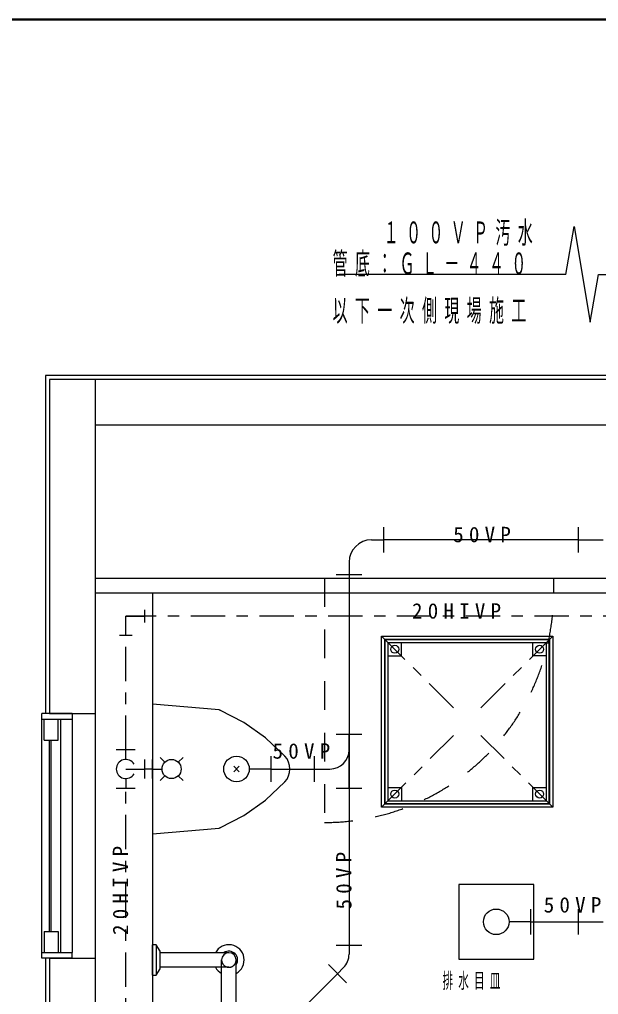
# Model space of a CAD drawing. Units: millimetres, scale not verified. Extents: x -13498 to 309, y -53460 to 8010.
# Drawn here: x -8837 to -7321, y -48002 to -45450 of the extents above; entities that cross this region are included whole.
import ezdxf

# ---------------------------------------------------------------- set-up
doc = ezdxf.new("R2010")
doc.units = ezdxf.units.MM
doc.header["$LTSCALE"] = 30
doc.linetypes.add('USER1', pattern=[4.5, 2.5, -2])
doc.linetypes.add('USER2', pattern=[6, 3, -1, 1, -1])
doc.layers.add('layer1', color=4, linetype='Continuous', lineweight=25)
doc.styles.add('ＭＳ ゴシック', font='')
doc.styles.get('ＭＳ ゴシック').set_extended_font_data('MS Gothic')

msp = doc.modelspace()

# ---------------------------------------------------------------- linework, layer by layer
at = {"layer": 'layer1', "color": 7, "lineweight": 50}
msp.add_line((0, -45450), (-11550, -45450), dxfattribs=at)
at = {"layer": 'layer1'}
for p, q in [((-7405.88, -46117.17), (-7384.63, -45992.17)), ((-7384.63, -45992.17), (-7342.13, -46242.17)), ((-7405.88, -46117.17), (-7999.84, -46117.17)), ((-7342.13, -46242.17), (-7320.88, -46117.17)), ((-7320.88, -46117.17), (-7195.88, -46117.17)), ((-8768.39, -46382.17), (-8768.39, -47267.17)), ((-7063.39, -46382.17), (-8768.39, -46382.17)), ((-8758.39, -46392.17), (-8758.39, -47267.17)), ((-7063.39, -46392.17), (-8758.39, -46392.17)), ((-8638.39, -46392.17), (-8638.39, -48782.17)), ((-6288.39, -46512.17), (-8638.39, -46512.17)), ((-8638.39, -46912.17), (-7288.39, -46912.17)), ((-7288.39, -46952.17), (-8638.39, -46952.17)), ((-8488.39, -46952.17), (-8488.39, -48662.17)), ((-7888.39, -47064.17), (-7440.39, -47064.17)), ((-7888.39, -47512.17), (-7888.39, -47064.17)), ((-7440.39, -47064.17), (-7440.39, -47512.17)), ((-7880.39, -47504.17), (-7880.39, -47072.17)), ((-7880.39, -47072.17), (-7448.39, -47072.17)), ((-7879.39, -47073.17), (-7449.39, -47073.17)), ((-7879.39, -47503.17), (-7879.39, -47073.17)), ((-7871.39, -47495.17), (-7871.39, -47081.17)), ((-7871.39, -47081.17), (-7457.39, -47081.17)), ((-7836.39, -47116.17), (-7836.39, -47081.17)), ((-7492.39, -47116.17), (-7492.39, -47081.17)), ((-7457.39, -47081.17), (-7457.39, -47495.17)), ((-7449.39, -47503.17), (-7449.39, -47073.17)), ((-7448.39, -47504.17), (-7448.39, -47072.17)), ((-7871.39, -47116.17), (-7836.39, -47116.17)), ((-7457.39, -47116.17), (-7492.39, -47116.17)), ((-8313.82, -47257.67), (-8488.38, -47242.17)), ((-8488.38, -47242.17), (-8488.38, -47582.17)), ((-8698.39, -47267.17), (-8778.39, -47267.17)), ((-8778.39, -47281.67), (-8778.39, -47267.17)), ((-8758.39, -47267.17), (-8638.39, -47267.17)), ((-8698.39, -47267.17), (-8698.39, -47281.67)), ((-8311.26, -47258.48), (-8311.62, -47258.32)), ((-8778.39, -47281.67), (-8698.39, -47281.67)), ((-8778.39, -47892.67), (-8778.39, -47281.67)), ((-8772.29, -47336.67), (-8772.29, -47281.67)), ((-8735.39, -47336.67), (-8735.39, -47281.67)), ((-8727.99, -47892.67), (-8727.99, -47281.67)), ((-8698.39, -47281.67), (-8698.39, -47892.67)), ((-8772.29, -47336.67), (-8735.39, -47336.67)), ((-8758.38, -47837.67), (-8758.38, -47336.67)), ((-8753.38, -47837.67), (-8753.38, -47336.67)), ((-8275.46, -47419.24), (-8261.31, -47405.1)), ((-8275.46, -47405.1), (-8261.31, -47419.24)), ((-7871.39, -47460.17), (-7836.39, -47460.17)), ((-7836.39, -47460.17), (-7836.39, -47495.17)), ((-7492.39, -47495.17), (-7492.39, -47460.17)), ((-7492.39, -47460.17), (-7457.39, -47460.17)), ((-7871.39, -47495.17), (-7457.39, -47495.17)), ((-7440.39, -47512.17), (-7888.39, -47512.17)), ((-7448.39, -47504.17), (-7880.39, -47504.17)), ((-7449.39, -47503.17), (-7879.39, -47503.17)), ((-8488.39, -47582.17), (-8313.82, -47566.68)), ((-8311.62, -47566.02), (-8311.26, -47565.86)), ((-8772.29, -47837.67), (-8735.39, -47837.67)), ((-8772.29, -47837.67), (-8772.29, -47892.67)), ((-8735.39, -47837.67), (-8735.39, -47892.67)), ((-8488.39, -47952.17), (-8488.39, -47872.17)), ((-8478.39, -47872.17), (-8488.39, -47872.17)), ((-8478.39, -47872.17), (-8478.39, -47952.17)), ((-8468.38, -47889.17), (-8478.39, -47872.17)), ((-8778.39, -47907.17), (-8778.39, -47892.67)), ((-8778.39, -47892.67), (-8698.39, -47892.67)), ((-8698.39, -47907.17), (-8778.39, -47907.17)), ((-8768.39, -47907.17), (-8768.39, -48792.17)), ((-8758.39, -47907.17), (-8638.39, -47907.17)), ((-8758.39, -47907.17), (-8758.39, -48782.17)), ((-8698.39, -47907.17), (-8698.39, -47892.67)), ((-8468.38, -47935.17), (-8468.38, -47889.17)), ((-8288.38, -47893.17), (-8468.38, -47893.17)), ((-8478.39, -47952.17), (-8468.38, -47935.17)), ((-8288.38, -47931.17), (-8468.38, -47931.17)), ((-8307.38, -48512.17), (-8307.38, -47912.17)), ((-8269.39, -48512.17), (-8269.39, -47912.17)), ((-8488.39, -47952.17), (-8478.39, -47952.17))]:
    msp.add_line(p, q, dxfattribs=at)
at = {"layer": 'layer1', "color": 20}
for p, q in [((-7882.83, -46845.67), (-7882.83, -46778.67)), ((-7373.38, -46845.67), (-7373.38, -46778.67)), ((-7915.27, -46812.17), (-7882.83, -46812.17)), ((-7373.38, -46812.17), (-7308.38, -46812.17)), ((-7973.69, -46870.56), (-7973.69, -46903.02)), ((-8007.17, -46903.02), (-7940.17, -46903.02)), ((-8558.38, -47012.17), (-8508.38, -47012.17)), ((-8558.38, -47062.17), (-8558.38, -47012.17)), ((-8508.38, -47028.67), (-8508.38, -46995.67)), ((-8574.88, -47062.17), (-8541.88, -47062.17)), ((-8007.17, -47321.13), (-7940.17, -47321.13)), ((-7973.67, -47463.25), (-7973.67, -47321.13)), ((-8533.38, -47362.17), (-8583.38, -47362.17)), ((-8533.38, -47362.17), (-8583.38, -47362.17)), ((-8558.38, -47387.17), (-8558.38, -47362.17)), ((-8508.38, -47437.17), (-8508.38, -47387.17)), ((-8508.38, -47437.17), (-8508.38, -47387.17)), ((-8488.38, -47437.17), (-8488.38, -47387.17)), ((-8456.06, -47394.49), (-8468.38, -47382.17)), ((-8420.71, -47394.49), (-8408.38, -47382.17)), ((-8177.54, -47445.64), (-8177.54, -47378.71)), ((-8064.61, -47445.67), (-8064.61, -47378.74)), ((-8558.38, -47412.17), (-8508.38, -47412.17)), ((-8488.38, -47412.17), (-8463.38, -47412.17)), ((-8177.54, -47412.17), (-8234.88, -47412.17)), ((-8064.61, -47412.17), (-8023.67, -47412.17)), ((-8558.38, -47437.17), (-8558.38, -47462.17)), ((-8456.06, -47429.84), (-8468.38, -47442.17)), ((-8420.71, -47429.84), (-8408.38, -47442.17)), ((-8583.38, -47462.17), (-8533.38, -47462.17)), ((-8583.38, -47462.17), (-8533.38, -47462.17)), ((-7940.17, -47463.25), (-8007.17, -47463.25)), ((-7490.38, -47714.17), (-7686.38, -47714.17)), ((-7686.38, -47714.17), (-7686.38, -47910.17)), ((-7490.38, -47910.17), (-7490.38, -47714.17)), ((-7497.54, -47845.67), (-7497.54, -47778.67)), ((-7373.38, -47845.67), (-7373.38, -47778.67)), ((-7497.54, -47812.17), (-7554.88, -47812.17)), ((-7373.38, -47812.17), (-7308.38, -47812.17)), ((-7940.17, -47874.46), (-8007.17, -47874.46)), ((-7973.67, -47874.46), (-7973.67, -47896.77)), ((-7686.38, -47910.17), (-7490.38, -47910.17)), ((-7980.47, -47971.75), (-8027.88, -47924.34)), ((-8004.19, -47948.03), (-7988.29, -47932.1))]:
    msp.add_line(p, q, dxfattribs=at)
at = {"layer": 'layer1', "color": 6}
for p, q in [((-7373.38, -46812.17), (-7882.83, -46812.17)), ((-7973.67, -46903.02), (-7973.67, -47874.46)), ((-8177.54, -47412.17), (-8064.61, -47412.17)), ((-7497.54, -47812.17), (-7373.38, -47812.17)), ((-8204.7, -48148.48), (-8004.21, -47948))]:
    msp.add_line(p, q, dxfattribs=at)
at = {"layer": 'layer1', "linetype": 'USER1'}
for p, q in [((-8038.39, -46912.17), (-8038.39, -47552.17)), ((-7438.39, -46912.17), (-7438.39, -46952.17))]:
    msp.add_line(p, q, dxfattribs=at)
at = {"layer": 'layer1', "color": 6, "linetype": 'USER2'}
for p, q in [((-8558.38, -47362.17), (-8558.38, -47012.17)), ((-6858.38, -47012.17), (-8558.38, -47012.17)), ((-8488.38, -47412.17), (-8508.38, -47412.17)), ((-8558.38, -48162.17), (-8558.38, -47462.17))]:
    msp.add_line(p, q, dxfattribs=at)
at = {"layer": 'layer1', "linetype": 'USER2'}
for p, q in [((-7700.2, -47252.36), (-7888.39, -47064.17)), ((-7628.58, -47252.36), (-7440.39, -47064.17)), ((-7888.39, -47512.17), (-7700.29, -47324.08)), ((-7440.39, -47512.17), (-7628.48, -47324.08))]:
    msp.add_line(p, q, dxfattribs=at)
at = {"layer": 'layer1'}
for points in [[(-8311.62, -47258.32), (-8312.7, -47257.93), (-8313.81, -47257.67)], [(-8141.73, -47378.2), (-8192.58, -47330.44), (-8249.59, -47290.21), (-8311.64, -47258.32)], [(-8128.39, -47412.17), (-8129.26, -47402.89), (-8131.84, -47393.93), (-8136.03, -47385.61), (-8141.7, -47378.2)], [(-8141.7, -47446.14), (-8136.03, -47438.74), (-8131.84, -47430.41), (-8129.26, -47421.45), (-8128.39, -47412.17)], [(-8311.64, -47566.02), (-8249.59, -47534.13), (-8192.58, -47493.91), (-8141.73, -47446.14)], [(-8313.81, -47566.68), (-8312.7, -47566.41), (-8311.62, -47566.02)]]:
    msp.add_lwpolyline(points, dxfattribs=at)
for centre in [(-7853.89, -47098.67), (-7474.89, -47098.67), (-7853.89, -47477.67), (-7474.89, -47477.67)]:
    msp.add_circle(centre, 10.5, dxfattribs=at)
at = {"layer": 'layer1', "color": 20}
for centre, radius in [((-8438.38, -47412.17), 25), ((-8268.38, -47412.17), 33.5), ((-7588.38, -47812.17), 33.5)]:
    msp.add_circle(centre, radius, dxfattribs=at)
for centre, radius, start, end in [((-7914.52, -46871.34), 59.17, 90.72137, 179.24786), ((-8023.67, -47362.17), 50, 270, 0), ((-8558.38, -47412.17), 25, 30, 330), ((-8023.67, -47896.77), 50, 315.04461, 0)]:
    msp.add_arc(centre, radius, start, end, dxfattribs=at)
at = {"layer": 'layer1', "linetype": 'USER1'}
for centre, radius, start in [((-8038.39, -46952.17), 600, 270), ((-8288.38, -47912.17), 19, 180)]:
    msp.add_arc(centre, radius, start, 0, dxfattribs=at)
at = {"layer": 'layer1'}
for radius, start, end in [(40, 298.35885, 151.6407), (19, 359.99962, 179.99962), (23, 325.69972, 124.30132), (40, 208.3597, 241.64115)]:
    msp.add_arc((-8288.38, -47912.17), radius, start, end, dxfattribs=at)

# ---------------------------------------------------------------- texts
at = {"layer": 'layer1', "color": 2, "attachment_point": 7, "style": 'ＭＳ ゴシック'}
for s, insert, char_height in [('\\T1.5;\\W0.5;１００ＶＰ汚水', (-7882.82, -46042.39), 57.18), ('\\T1.5;\\W0.5;管底：ＧＬ－４４０', (-8016.66, -46123.59), 57.18), ('\\T1.5;\\W0.5;以下一次側現場施工', (-8016.66, -46246.93), 57.18), ('\\T1.5;50VP', (-7700.97, -46819.11), 40.32), ('\\T1.5;20HIVP', (-7808.88, -47019.11), 40.32), ('\\T1.5;50VP', (-8173.95, -47385.8), 40.32), ('\\T1.5;50VP', (-7464.08, -47788.6), 40.32), ('\\T1.5;\\W0.5;排水目皿', (-7728.88, -47990.6), 40.32)]:
    msp.add_mtext(s, dxfattribs=dict(at, insert=insert, char_height=char_height))
at = {"layer": 'layer1', "color": 2, "char_height": 40.32, "attachment_point": 7, "rotation": 90, "style": 'ＭＳ ゴシック'}
for s, insert in [('\\T1.5;20HIVP', (-8551.44, -47846.66)), ('\\T1.5;50VP', (-7966.73, -47779.99))]:
    msp.add_mtext(s, dxfattribs=dict(at, insert=insert))

doc.saveas('drawing.dxf')
